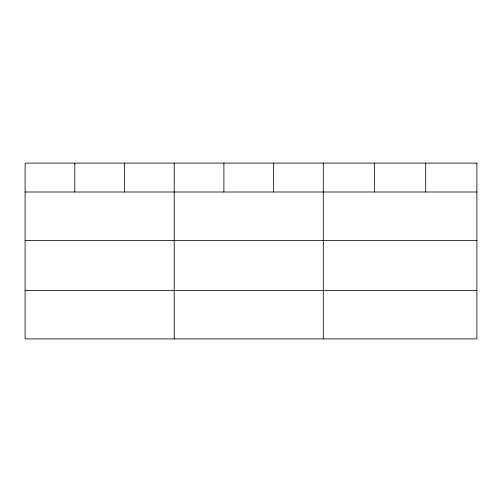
<?xml version="1.0" encoding="UTF-8"?>
<svg xmlns="http://www.w3.org/2000/svg" width="502" height="502" viewBox="0 0 502 502"><rect width="100%" height="100%" fill="white"/><g stroke="black" fill="none" stroke-linecap="round" stroke-linejoin="round"><path stroke-width="0.75" d="M25.1 191.996L476.9 191.996M25.1 240.477L476.9 240.477M25.1 290.426L476.9 290.426M425.696 163.1L425.696 191.996M374.492 163.1L374.492 191.996M323.288 163.1L323.288 338.9M273.59 163.1L273.59 191.996M223.892 163.1L223.892 191.996M174.194 163.1L174.194 338.9M124.496 163.1L124.496 191.996M74.798 163.1L74.798 191.996M476.9 163.1L25.1 163.1L25.1 338.9L476.9 338.9L476.9 163.1"/></g></svg>
